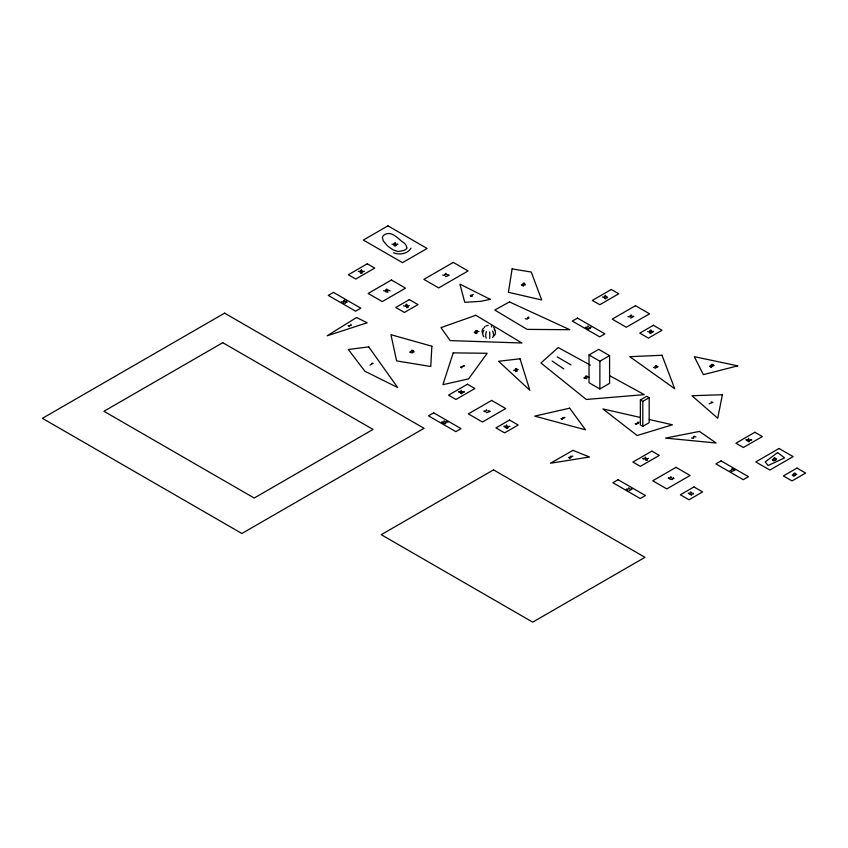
<?xml version="1.0" encoding="UTF-8"?>
<svg xmlns="http://www.w3.org/2000/svg" width="848" height="848" viewBox="0 0 848 848"><rect width="100%" height="100%" fill="white"/><g stroke="black" fill="none" stroke-linecap="round" stroke-linejoin="round"><path stroke-width="1.27" d="M411.036 248.125C407.591 253.934 399.503 255.227 393.599 252.778M362.022 271.519L361.004 272.897L362.7 272.696L362.022 271.519L364.396 271.328M447.511 274.667L449.207 275.25L445.476 276.628M406.711 307.697L408.068 306.912M470.778 296.599L472.135 295.814M370.035 365.085L373.088 363.315L371.731 363.315M521.456 284.96L524.509 283.2L523.152 283.2M409.701 352.1L412.753 350.341L411.397 350.341M474.191 332.268L477.244 330.508L475.887 330.508M476.565 331.674L475.548 333.052L477.244 332.851L476.565 331.674L478.929 331.483M513.782 370.512L516.835 368.753L515.478 368.753M590.123 328.558L591.141 327.19L589.445 327.381L590.123 328.558L587.749 328.759M515.648 371.594L517.004 370.809M630.711 318.138L633.763 316.378L632.407 316.378M488.565 410.739L490.25 411.322L486.529 412.69M589.031 354.962L598.741 349.355L609.585 355.619L609.585 383.36L599.875 388.967L589.031 382.713L589.031 354.962L599.875 361.227L609.585 355.619M583.816 377.901L586.869 376.141L585.512 376.141M507.581 426.555L506.563 427.922L508.259 427.731L507.581 426.555L509.955 426.353M653.628 367.566L656.67 365.806L655.313 365.806M654.974 368.35L658.027 366.59L656.67 366.59M640.367 399.97L646.738 396.292L649.165 397.701L649.165 422.675L642.795 426.353L640.367 424.954L640.367 399.97L642.795 401.38L649.165 397.701M709.606 366.209L712.649 364.449L711.302 364.449M570.481 456.383L569.464 457.75L571.16 457.56L570.481 456.383L572.856 456.182M637.993 423.565L639.01 422.198L637.314 422.399L637.993 423.565L635.618 423.767M711.196 401.825L712.892 402.418L709.161 403.786M645.922 460.411L647.278 459.627M628.972 490.801L632.025 489.031L630.668 489.031M729.958 470.767L733.011 469.008L731.654 469.008M733.35 469.601L735.046 470.184L731.315 471.552M772.242 459.764L775.295 458.005L773.938 458.005M775.634 460.157L776.651 458.789L774.955 458.98L775.634 460.157L773.259 460.347M792.286 474.997L795.339 473.237L793.982 473.237M409.255 305.64L406.203 306.626L407.899 307.601M473.322 294.542L470.269 295.528L471.965 296.503M518.192 369.537L515.139 370.512L516.835 371.488M648.466 458.355L645.413 459.33L647.109 460.316M485.978 325.961L488.162 325.325M394.055 243.387L395.751 243.577L395.073 242.401M360.326 270.544L362.022 270.735L361.343 269.569M444.797 274.275L446.493 274.476L445.815 273.3M385.66 289.921L387.356 290.122L386.677 288.945M604.359 296.217L606.055 296.408L605.377 295.231M343.376 300.934L345.072 301.125L344.394 299.948M345.401 302.1L347.097 302.301L346.419 301.125M405.524 305.057L407.22 305.259L406.542 304.082M630.032 315.795L631.728 315.986L631.05 314.809M527.297 317.947L528.993 318.148L528.315 316.972M649.738 330.826L651.434 331.027L650.755 329.851M412.414 351.708L414.11 351.909L413.432 350.733M672.273 478.42L673.969 478.611L673.291 477.445M640.229 417.449L602.864 408.927L637.155 435.522L672.432 424.795L649.25 419.506M590.346 365.128L558.207 347.553L540.929 363.008L586.297 399.461L644.3 394.638L609.86 375.802M602.324 297.001L604.359 297.394L604.698 296.408M605.716 298.952L604.359 298.167L607.603 297.743L606.903 296.705M627.997 316.58L630.032 316.961L630.371 315.986M710.115 366.707L711.472 367.481M647.702 331.61L649.738 332.003L650.077 331.027M649.568 332.882L650.925 333.667M523.492 286.136L522.135 285.352L525.378 284.928L524.679 283.889M586.731 328.165L585.374 327.381L588.618 326.957L587.918 325.918M587.24 328.653L588.597 329.437M747.258 440.578L745.901 439.794L749.144 439.37L748.445 438.331M747.766 441.066L749.123 441.85M772.751 460.252L774.107 461.036M525.262 318.731L527.297 319.124L527.636 318.148M392.02 244.16L394.055 244.553L394.394 243.577M792.795 475.484L794.152 476.269M393.885 245.432L395.242 246.217M442.762 275.059L444.797 275.452L445.136 274.476M695.901 437.006L694.544 436.232L693.187 437.006L693.865 437.398L693.526 438.384L691.491 437.992M588.904 377.318L587.547 376.533L586.191 377.318L586.869 377.71L586.53 378.685L584.495 378.293M635.11 423.671L636.466 424.456M474.7 332.755L476.057 333.54M358.291 271.328L360.326 271.72L360.665 270.735M360.156 272.6L361.513 273.385M390.069 290.906L388.713 290.122L387.356 290.906L388.034 292.072L385.66 291.882M383.625 290.705L385.66 291.097L385.999 290.122M403.489 305.842L405.524 306.234L405.863 305.259M644.056 459.33L642.71 458.545L645.953 458.121L645.243 457.083M669.56 478.813L668.203 478.028L671.457 477.594L670.747 476.555M670.238 479.205L672.273 479.597L672.612 478.611M560.92 418.626L562.277 419.41M689.604 494.045L688.247 493.26L691.491 492.826L690.791 491.787M691.639 495.221L690.283 494.437L693.526 494.002L692.827 492.964M460.453 367.11L461.81 367.894M341.341 301.718L343.376 302.1L343.716 301.125M343.376 302.884L345.401 303.277L345.74 302.301M410.379 352.492L412.414 352.885L412.753 351.909M349.567 326.512L348.21 325.727L351.454 325.293L350.754 324.254M459.839 392.529L458.482 391.744L461.725 391.32L461.026 390.281M460.347 393.016L461.704 393.801M627.615 490.017L626.259 489.232L629.502 488.798L628.803 487.759M568.616 457.454L569.973 458.238M485.173 411.905L483.816 411.132L487.059 410.697L486.36 409.658M505.207 427.138L503.85 426.353L507.093 425.929L506.394 424.89M505.715 427.636L507.072 428.41M447.967 422.325L446.61 421.541L445.253 422.325L445.931 422.717L445.592 423.703L443.557 423.311M442.879 422.919L441.532 422.134L444.776 421.7L444.066 420.661M557.221 356.891L570.958 364.894M552.08 361.025L563.761 368.901M642.795 401.38L642.795 426.353M599.875 361.227L599.875 388.967M494.172 329.31A6.752 5.438 15.6 0 1 494.172 335.787M482.438 333.169A6.752 5.438 15.6 0 1 483.381 328.314M493.653 327.381A6.752 4.918 -41.3 0 1 494.797 330.285M483.901 336.72A6.752 4.918 -41.3 0 1 483.901 330.232M491.268 326.003A6.752 2.512 -73.5 0 1 491.702 327.042M486.286 338.098A6.752 2.512 -73.5 0 1 486.286 331.61M489.625 331.928A6.752 0.848 84.9 0 1 489.625 338.405M484.25 327.72A6.752 3.89 60.1 0 1 484.929 326.575M492.635 331.049A6.752 3.89 60.1 0 1 492.635 337.525M406.786 247.976L406.733 248.4A2.809 1.622 0 0 1 406.521 248.793L405.121 249.8A12.762 7.367 0 0 1 403.616 250.489L398.973 251.443A5.894 3.403 0 0 1 397.214 251.294L393.037 249.8L388.85 246.948A54.23 31.312 0 0 1 387.091 245.422L383.285 240.917L382.384 237.694A8.904 5.141 0 0 1 384.324 234.79C392.136 229.978 398.518 239.772 404.613 243.344A16.96 9.794 0 0 1 406.563 246.704L406.616 246.916A40.015 23.108 0 0 1 406.722 247.499L406.786 247.976M396.27 244.51L396.249 245.189L394.606 245.475L397.913 244.224L396.27 244.51M462.732 392.094L461.641 393.387L461.068 393.048L464.375 391.808L462.732 392.094M563.305 417.693L562.213 418.986L561.641 418.658L564.948 417.417L563.305 417.693M795.18 474.562L795.159 475.24L793.516 475.516L796.823 474.276L795.18 474.562M431.876 346.217L430.752 366.495L396.61 360.909L390.949 334.695L431.876 346.217M512.107 268.911L508.408 292.284L541.692 299.98L531.251 272.038L512.107 268.911M722.39 394.723L717.726 418.234L691.957 395.74L722.39 394.723M453.214 352.874L442.921 384.674L468.626 378.865L487.155 353.277L453.214 352.874M777.552 452.578L765.214 461.916L768.076 465.552L784.623 457.878L777.552 452.578M356.552 317.512L327.18 335.776L367.184 322.77L356.552 317.512M224.582 313.145L42.4 418.329L241.881 533.498L424.053 428.314L224.582 313.145M387.949 225.854L363.357 240.058L402.524 262.668L427.116 248.475L387.949 225.854M222.759 342.687L103.933 411.291L254.209 498.041L373.035 429.438L222.759 342.687M367.269 263.802L348.316 274.752L355.757 279.045L374.71 268.095L367.269 263.802M333.476 292.412L328.282 295.411L355.641 311.205L360.835 308.206L333.476 292.412M391.447 280.02L368.159 293.461L382.247 301.591L405.524 288.15L391.447 280.02M453.267 262.403L423.883 279.363L438.692 287.917L468.075 270.947L453.267 262.403M409.361 299.62L395.772 307.464L404.401 312.456L417.99 304.602L409.361 299.62M463.898 365.573L461.174 367.152L464.481 365.901L463.898 365.573M611.302 289.475L592.349 300.415L599.79 304.718L618.743 293.768L611.302 289.475M577.52 318.085L572.315 321.085L599.674 336.879L604.868 333.879L577.52 318.085M467.46 384.229L448.507 395.168L455.948 399.461L474.901 388.522L467.46 384.229M433.667 412.838L428.473 415.838L455.832 431.632L461.026 428.632L433.667 412.838M635.481 305.693L612.203 319.134L626.28 327.264L649.557 313.824L635.481 305.693M491.628 400.436L468.35 413.877L482.438 422.007L505.715 408.566L491.628 400.436M653.395 325.293L639.805 333.137L648.444 338.119L662.034 330.275L653.395 325.293M653.013 331.345L650.278 332.914L653.596 331.674L653.013 331.345M509.553 420.046L495.963 427.89L504.592 432.872L518.181 425.028L509.553 420.046M493.515 469.866L381.24 534.685L532.724 622.146L644.989 557.327L493.515 469.866M713.56 365.159L710.825 366.739L714.143 365.488L713.56 365.159M651.858 451.125L632.894 462.065L640.335 466.368L659.288 455.418L651.858 451.125M618.065 479.735L612.871 482.735L640.219 498.529L645.423 495.529L618.065 479.735M676.026 467.343L652.748 480.784L666.825 488.914L690.113 475.474L676.026 467.343M754.879 432.279L735.926 443.218L743.357 447.511L762.31 436.572L754.879 432.279M751.211 439.529L748.477 441.108L751.784 439.858L751.211 439.529M721.086 460.888L715.892 463.888L743.251 479.682L748.445 476.682L721.086 460.888M693.95 486.943L680.361 494.787L688.989 499.769L702.579 491.925L693.95 486.943M779.047 448.486L755.769 461.927L769.846 470.057L793.134 456.616L779.047 448.486M796.972 468.096L783.382 475.94L792.011 480.922L805.6 473.078L796.972 468.096M573.004 450.362L550.469 463.252L589.498 456.998L573.004 450.362M509.447 301.92L494.766 310.05L527.106 329.384L569.782 329.702L509.447 301.92M475.845 315.276L440.96 327.635L450.182 340.599L521.912 343.005L475.845 315.276M737.739 365.848L703.395 374.657L694.289 356.669L737.739 365.848M569.665 408.164L534.685 416.124L585.533 429.819L569.665 408.164M490.271 299.344L480.636 301.337L464.736 302.291L459.945 284.165L490.271 299.344M699.473 431.409L665.563 438.098L716.062 442.995L699.473 431.409M368.721 346.885L348.348 349.482L364.863 371.212L397.691 387.568L368.721 346.885M520.047 358.799L498.582 361.259L529.83 390.303L520.047 358.799M662.012 355.27L629.778 356.679L674.679 388.702L662.012 355.27"/></g></svg>
